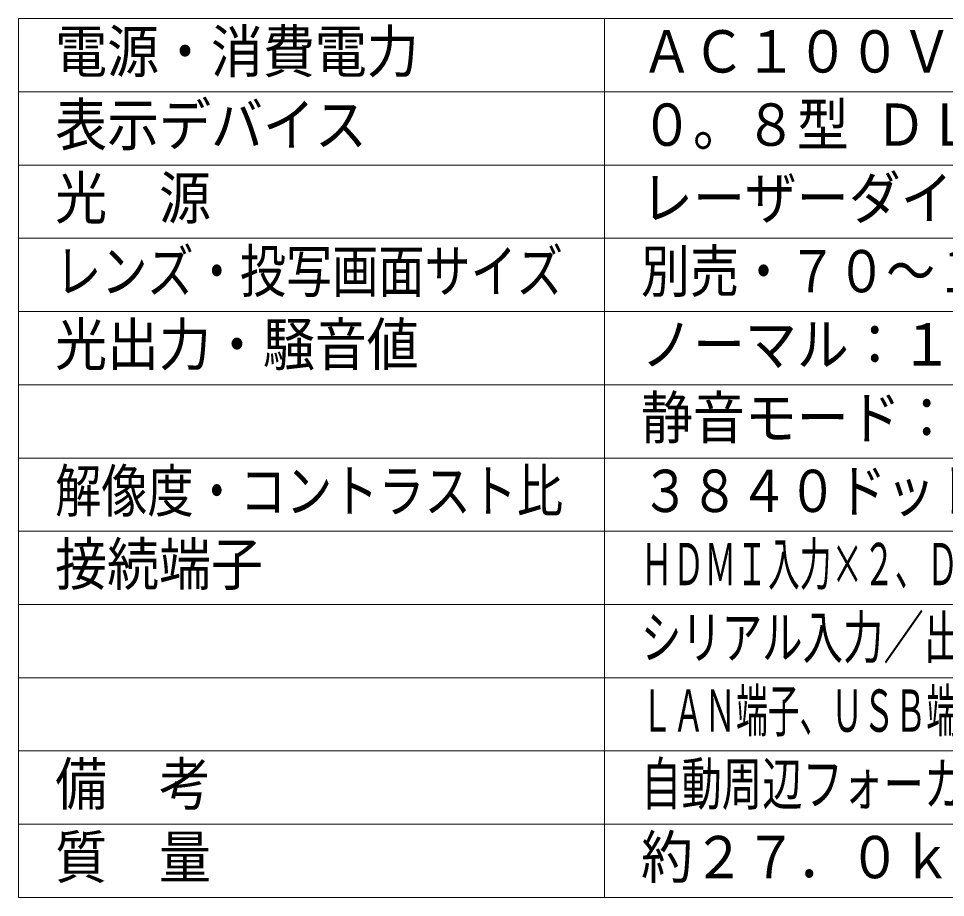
# Model space of a CAD drawing. Units: millimetres on the paper. Extents: x -62 to 64, y -59 to 59.
# Drawn here: x -62.5 to 0.8, y -54.6 to 5.4 of the extents above; entities that cross this region are included whole.
import ezdxf
from ezdxf.enums import TextEntityAlignment as Align

# ---------------------------------------------------------------- set-up
doc = ezdxf.new("R2010")
doc.units = ezdxf.units.MM
doc.layers.add('0-0_MOJI1', color=7, linetype='Continuous')
doc.layers.add('0-3_WAKU', color=4, linetype='Continuous', lineweight=9)
doc.styles.add('ＭＳ ゴシック', font='')
doc.styles.get('ＭＳ ゴシック').set_extended_font_data('MS Gothic')

msp = doc.modelspace()

# ---------------------------------------------------------------- linework, layer by layer
at = {"layer": '0-3_WAKU', "color": 3}
for p, q in [((-62.497, 5.396), (-62.497, -54.604)), ((-62.497, 5.396), (62.503, 5.396)), ((-22.497, -54.604), (-22.497, 5.396)), ((-62.497, -54.604), (62.503, -54.604))]:
    msp.add_line(p, q, dxfattribs=at)
at = {"layer": '0-3_WAKU'}
for p, q in [((-62.497, 0.396), (62.503, 0.396)), ((-62.497, -4.604), (62.503, -4.604)), ((-62.497, -9.604), (62.503, -9.604)), ((-62.497, -14.604), (62.503, -14.604)), ((-62.497, -19.604), (62.503, -19.604)), ((-62.497, -24.604), (62.503, -24.604)), ((-62.497, -29.604), (62.503, -29.604)), ((-62.497, -34.604), (62.503, -34.604)), ((-62.497, -39.604), (62.503, -39.604)), ((-62.497, -44.604), (62.503, -44.604)), ((-62.497, -49.604), (62.503, -49.604))]:
    msp.add_line(p, q, dxfattribs=at)

# ---------------------------------------------------------------- texts
at = {"layer": '0-0_MOJI1', "style": 'ＭＳ ゴシック'}
for s, height, width, p in [('電源・消費電力', 2.889, 0.9, (-59.997, 0.841)), ('ＡＣ１００Ｖ ５０Ｈｚ／６０Ｈｚ・１０３０Ｗ', 2.889, 0.9, (-19.997, 0.841)), ('表示デバイス', 2.889, 0.9, (-59.997, -4.159)), ('０。８型 ＤＬＰチップ１枚 ＤＬＰ方式', 2.889, 0.9, (-19.997, -4.159)), ('光\u3000源', 2.889, 0.9, (-59.997, -9.159)), ('レーザーダイオード（レーザークラス：クラス１）', 2.889, 0.9, (-19.997, -9.159)), ('レンズ・投写画面サイズ', 2.889, 0.8, (-59.997, -14.159)), ('別売・７０～１０００型（投写レンズにより異なる）', 2.886, 0.85, (-19.997, -14.159)), ('光出力・騒音値', 2.889, 0.9, (-59.997, -19.159)), ('ノーマル：１２，０００ｌｍ・３８ｄＢ', 2.889, 0.9, (-19.997, -19.159)), ('静音モード：９，６００ｌｍ・３５ｄＢ', 2.889, 0.9, (-19.997, -24.159)), ('解像度・コントラスト比', 2.889, 0.8, (-59.997, -29.159)), ('３８４０ドット×２４００ドット・２５，０００：１', 2.889, 0.85, (-19.997, -29.159)), ('接続端子', 2.889, 0.9, (-59.997, -34.159)), ('ＨＤＭＩ入力×２、ＤｉｓｐｌａｙＰｏｒｔ入力、ＭＵＬＴＩ ＳＹＮＣ入力／出力、', 2.889, 0.55, (-19.997, -34.159)), ('シリアル入力／出力、リモート入力／出力、Ｄ－ｓｕｂ９Ｐ・メス、', 2.889, 0.7, (-19.997, -39.159)), ('ＬＡＮ端子、ＵＳＢ端子、ＤＣ出力端子（ＵＳＢタイプＡ）、拡張ＳＬＯＴ端子', 2.886, 0.55, (-19.997, -44.159)), ('備\u3000考', 2.889, 0.9, (-59.997, -49.159)), ('自動周辺フォーカス機能、２０，０００時間メンテナンスフリー', 2.889, 0.7, (-19.997, -49.159)), ('質\u3000量', 2.889, 0.9, (-59.997, -54.159)), ('約２７．０ｋｇ（レンズ含まず）', 2.889, 0.9, (-19.997, -54.159))]:
    msp.add_text(s, height=height, dxfattribs=dict(at, width=width)).set_placement(p, align=Align.BOTTOM_LEFT)

doc.saveas('drawing.dxf')
